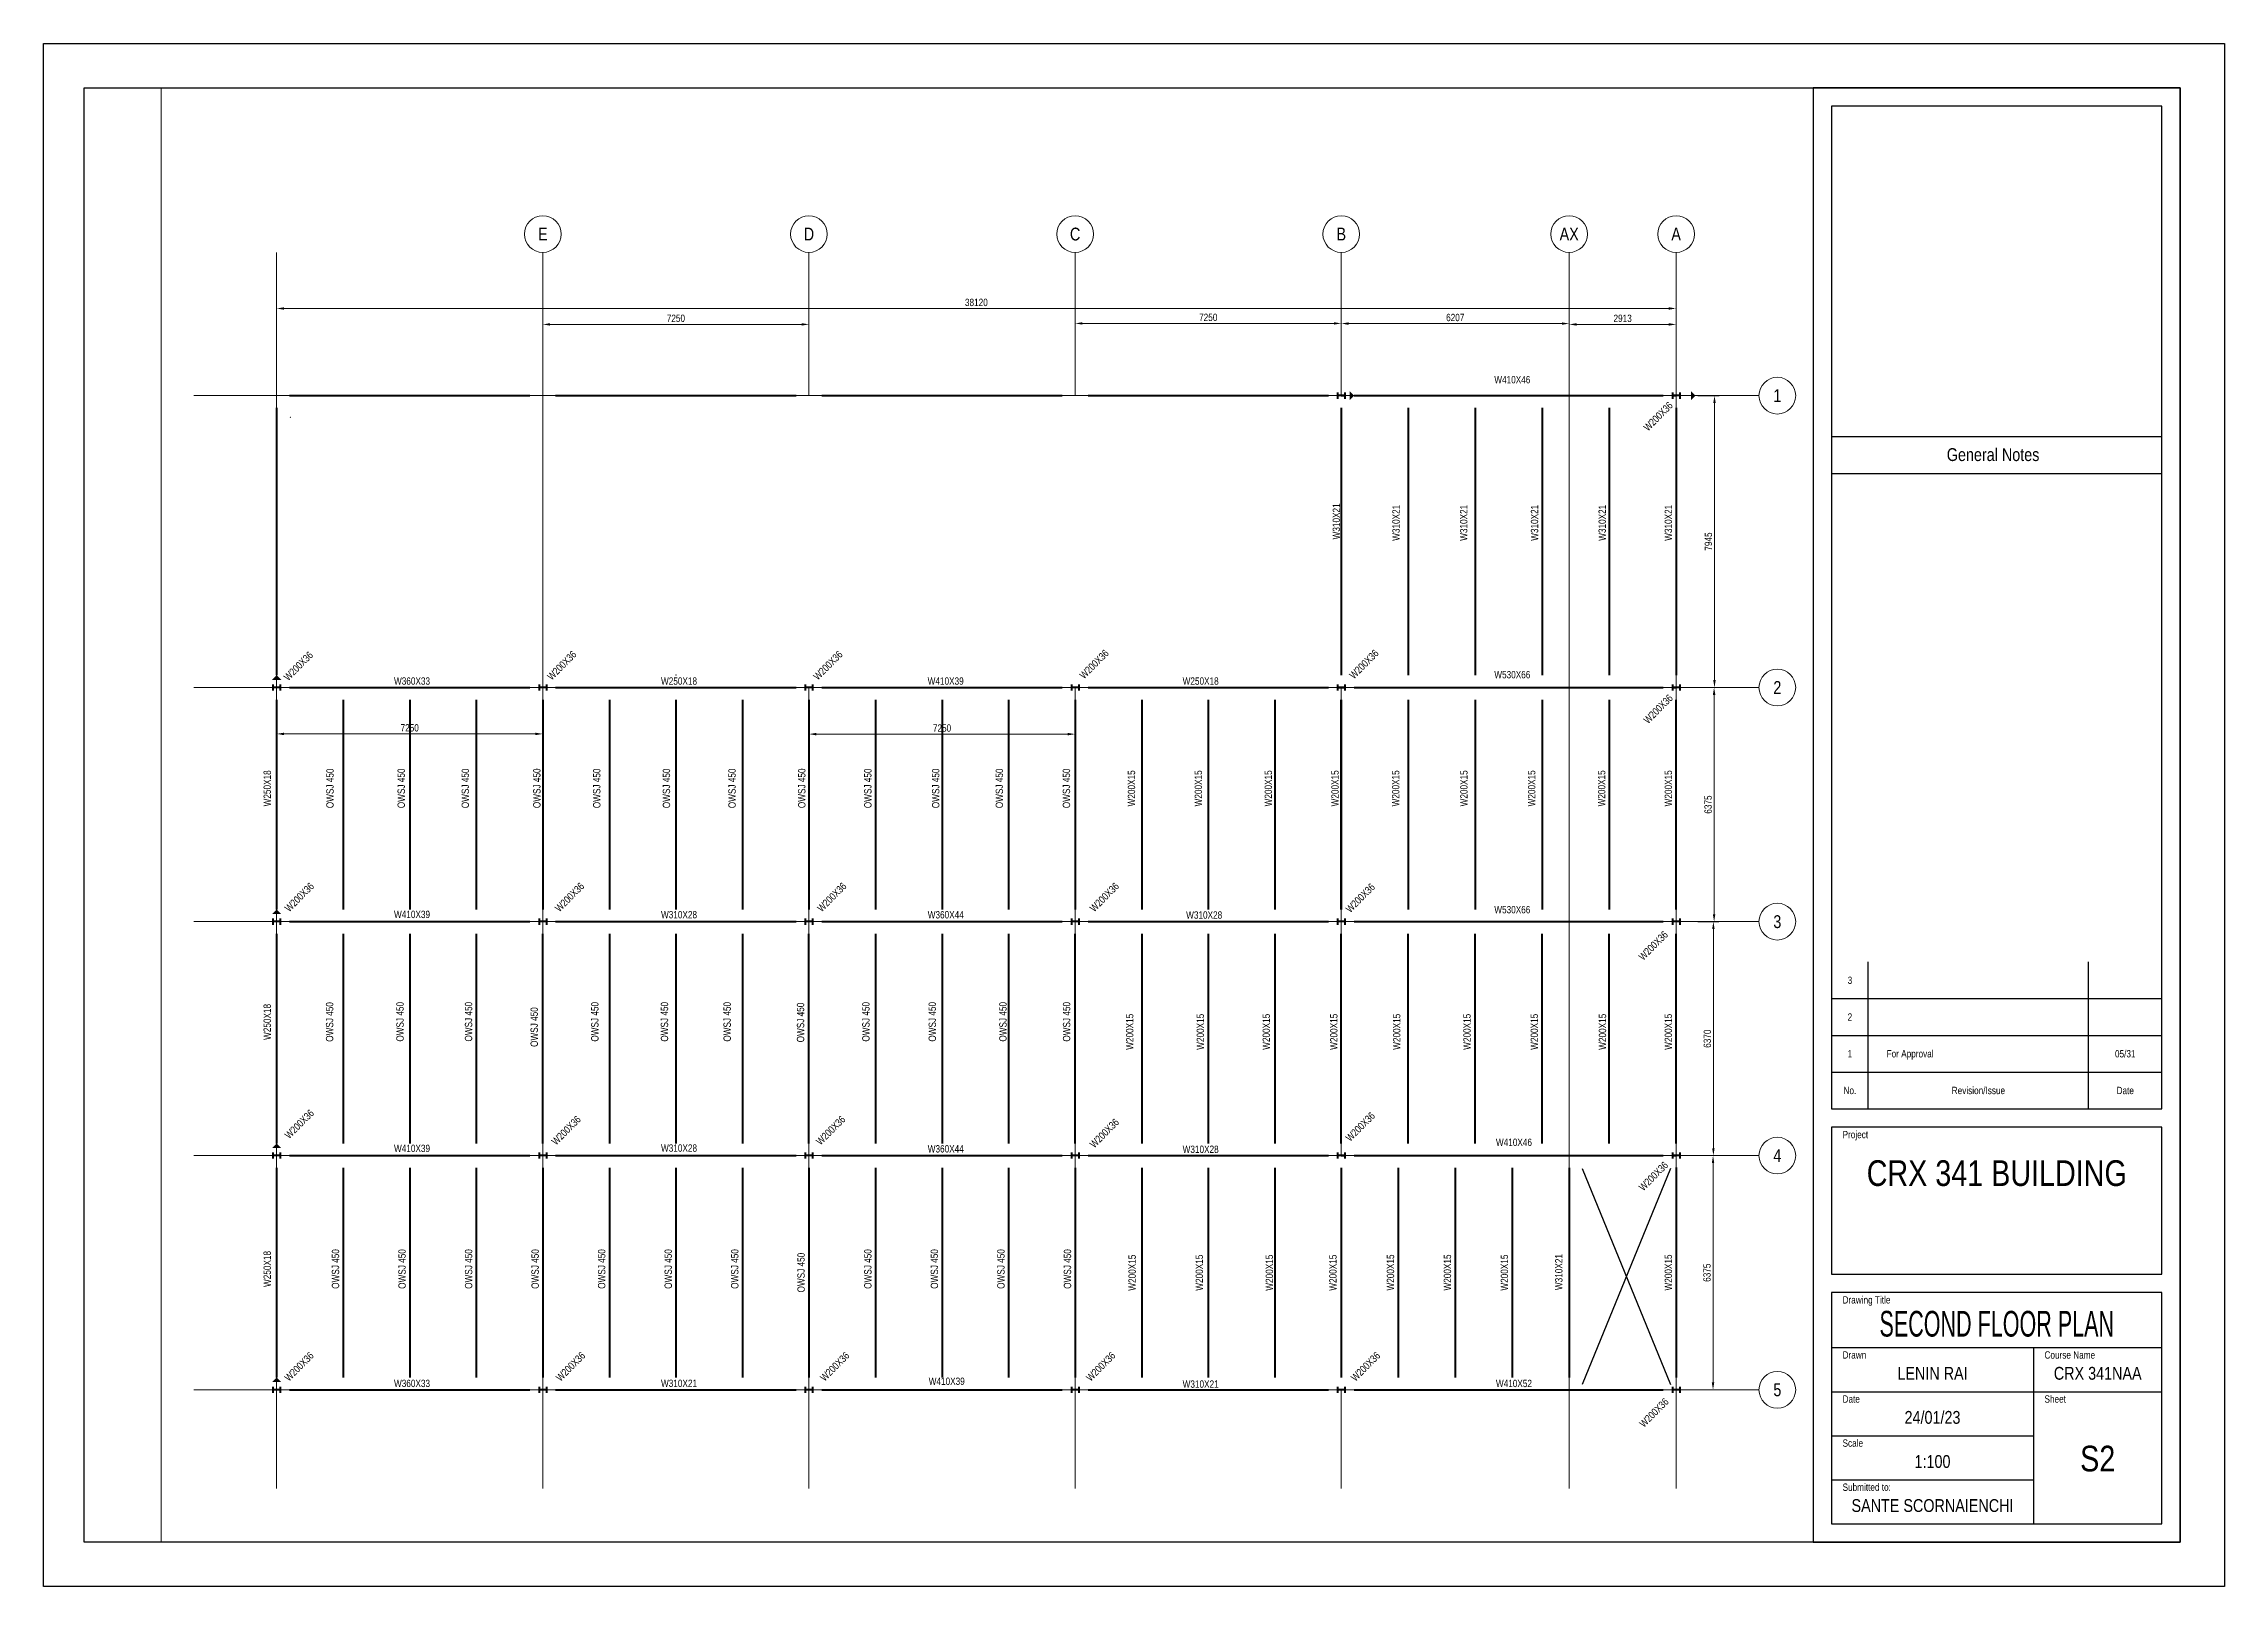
# Paper-space layout 'S2- SECOND FLOOR PLAN' of a CAD drawing. Header units: millimetres. Extents: x -1 to 593, y -1 to 419.
# The model-space entities are those that its viewports show. They can reach past a viewport. Long polylines and large blocks are cut down to what shows.
import ezdxf
from ezdxf.enums import TextEntityAlignment as Align

# ---------------------------------------------------------------- set-up
doc = ezdxf.new("R2010")
doc.units = ezdxf.units.MM
doc.header["$LTSCALE"] = 10
doc.header["$PDMODE"] = 3
doc.header["$PDSIZE"] = 25
doc.linetypes.add('Center', pattern=[2, 1.25, -0.25, 0.25, -0.25])
for name, color, linetype, lineweight in [('A-ANNOTATIONS', 1, 'Continuous', 9), ('A-DETL-MLIN', 3, 'Continuous', 25), ('G-ANNOTATIONS', 1, 'Continuous', 9), ('G-BORDER', 4, 'Continuous', 25), ('S-ANNOTATIONS', 1, 'Continuous', 9), ('S-BEAM-STEEL-PLAN', 4, 'Continuous', 50), ('S-COLUMN-STEEL-PLAN', 4, 'Continuous', 50), ('S-GRID', 6, 'Center', 9)]:
    doc.layers.add(name, color=color, linetype=linetype, lineweight=lineweight)
doc.styles.add('001 Title Text', font='arial.ttf', dxfattribs={"width": 0.8, "height": 3.5})
doc.styles.add('AnnoText', font='arial.ttf', dxfattribs={"width": 0.8, "height": 2})
doc.dimstyles.new('DIM ANNO-LR', dxfattribs={"dimscale": 100, "dimtxt": 2, "dimasz": 2, "dimexe": 1.25, "dimexo": 0.625, "dimtad": 1, "dimdec": 0, "dimzin": 9, "dimdsep": 46, "dimtxsty": 'AnnoText', "dimcen": 2.5, "dimclrd": 256, "dimclre": 256, "dimclrt": 256, "dimadec": 0, "dimazin": 0, "dimtfac": 1, "dimtdec": 0, "dimtix": 1, "dimtmove": 2, "dimatfit": 3, "dimfxl": 1, "dimlwd": -1, "dimlwe": -1, "dimarcsym": 0})

# ---------------------------------------------------------------- blocks, each defined once
blk = doc.blocks.new('A2 border and title block')
at = {"layer": 'Defpoints'}
blk.add_lwpolyline([(0, 420), (594, 420), (594, 0), (0, 0)], close=True, dxfattribs=at)
at = {"layer": 'G-BORDER'}
for p, q in [((497, 160), (497, 170)), ((487, 65), (490, 65)), ((542, 65), (542, 17))]:
    blk.add_line(p, q, dxfattribs=at)
for points in [[(11.01, 408), (582, 408), (582, 12), (11.01, 12)], [(482, 12), (582, 12), (582, 408), (482, 408)], [(487, 130), (577, 130), (577, 403), (487, 403)], [(487, 85), (577, 85), (577, 125), (487, 125)], [(487, 17), (577, 17), (577, 80), (487, 80)]]:
    blk.add_lwpolyline(points, close=True, dxfattribs=at)
for points in [[(487, 313), (577, 313)], [(487, 303), (577, 303)], [(497, 130), (497, 170)], [(557, 130), (557, 170)], [(487, 160), (577, 160)], [(487, 150), (577, 150)], [(487, 140), (577, 140)], [(487, 130), (577, 130)], [(487, 65), (577, 65)], [(487, 53), (577, 53)], [(487, 41), (542, 41)], [(487, 29), (542, 29)]]:
    blk.add_lwpolyline(points, dxfattribs=at)
at = {"layer": 'G-ANNOTATIONS', "width": 0.8}
for s, height, style, p in [('General Notes', 3.5, '001 Title Text', (531, 308.11)), ('3', 2, 'AnnoText', (492, 165)), ('2', 2, 'AnnoText', (492, 155)), ('1', 2, 'AnnoText', (492, 145)), ('No.', 2, 'AnnoText', (492, 135)), ('Revision/Issue', 2, 'AnnoText', (527, 135)), ('Date', 2, 'AnnoText', (567, 135))]:
    blk.add_text(s, height=height, dxfattribs=dict(at, style=style)).set_placement(p, align=Align.MIDDLE_CENTER)
at = {"layer": 'G-ANNOTATIONS', "style": 'AnnoText', "width": 0.8}
for s, p in [('Project ', (490, 123)), ('Drawing Title', (490, 78)), ('Drawn', (490, 63)), ('Course Name', (545, 63)), ('Date', (490, 51)), ('Sheet', (545, 51)), ('Scale', (490, 39)), ('Submitted to:', (490, 27))]:
    blk.add_text(s, height=2, dxfattribs=at).set_placement(p, align=Align.MIDDLE_LEFT)
for tag, p in [('REVISION3', (502, 165)), ('REVISION2', (502, 155)), ('REVISION1', (502, 145))]:
    blk.add_attdef(tag, text='', height=2, dxfattribs=at).set_placement(p, align=Align.MIDDLE_LEFT)
at = {"layer": 'G-ANNOTATIONS', "width": 0.8}
for tag, height, style, p in [('DATE3', 2, 'AnnoText', (567, 165)), ('DATE2', 2, 'AnnoText', (567, 155)), ('DATE1', 2, 'AnnoText', (567, 145)), ('DRAWINGTITLE', 7, '001 Title Text', (532, 71.5)), ('YOURNAME', 3.5, '001 Title Text', (514.5, 58)), ('COURSE_NO', 3.5, '001 Title Text', (559.5, 58)), ('DATE', 3.5, '001 Title Text', (514.5, 46)), ('SCALE', 3.5, '001 Title Text', (514.5, 34)), ('SHEET', 7, '001 Title Text', (559.5, 34.79)), ('SUBMITTED_TO', 3.5, '001 Title Text', (514.5, 22))]:
    blk.add_attdef(tag, text='', height=height, dxfattribs=dict(at, style=style)).set_placement(p, align=Align.MIDDLE_CENTER)
blk = doc.blocks.new('*U348')
at = {"layer": 'S-GRID', "linetype": 'Continuous'}
blk.add_circle((0, 5), 5, dxfattribs=at)
at = {"layer": 'S-GRID', "style": '001 Title Text', "width": 0.8}
blk.add_attdef('GRID', text='', height=3.5, dxfattribs=at).set_placement((0, 5), align=Align.MIDDLE_CENTER)
blk = doc.blocks.new('*D349')
at = {"layer": 'A-ANNOTATIONS', "transparency": 16777216}
for p, q in [((126063, 413393), (126063, 415828)), ((164183, 413393), (164183, 415828)), ((126263, 415703), (163983, 415703))]:
    blk.add_line(p, q, dxfattribs=at)
for points in [[(126263, 415737), (126263, 415670), (126063, 415703)], [(163983, 415737), (163983, 415670), (164183, 415703)]]:
    blk.add_solid(points, dxfattribs=at)
at = {"layer": 'Defpoints', "color": 0, "transparency": 16777216}
for p in [(164183, 415703), (126063, 413330), (164183, 413330)]:
    blk.add_point(p, dxfattribs=at)
at = {"layer": 'A-ANNOTATIONS', "transparency": 16777216, "insert": (145123, 415868), "char_height": 200, "attachment_point": 5, "style": 'AnnoText'}
blk.add_mtext('38120', dxfattribs=at)
blk = doc.blocks.new('*D350')
at = {"layer": 'A-ANNOTATIONS', "transparency": 16777216}
for p, q in [((164775, 413330), (165353, 413330)), ((165228, 413130), (165228, 405585)), ((164775, 405385), (165353, 405385))]:
    blk.add_line(p, q, dxfattribs=at)
for points in [[(165194, 413130), (165261, 413130), (165228, 413330)], [(165194, 405585), (165261, 405585), (165228, 405385)]]:
    blk.add_solid(points, dxfattribs=at)
at = {"layer": 'Defpoints', "color": 0, "transparency": 16777216}
for p in [(164712, 413330), (164712, 405385), (165228, 405385)]:
    blk.add_point(p, dxfattribs=at)
at = {"layer": 'A-ANNOTATIONS', "transparency": 16777216, "insert": (165063, 409358), "char_height": 200, "attachment_point": 5, "rotation": 90, "style": 'AnnoText'}
blk.add_mtext('7945', dxfattribs=at)
blk = doc.blocks.new('*D351')
at = {"layer": 'A-ANNOTATIONS', "transparency": 16777216}
for p, q in [((164775, 405385), (165342, 405385)), ((165217, 405185), (165217, 399210)), ((164775, 399010), (165342, 399010))]:
    blk.add_line(p, q, dxfattribs=at)
for points in [[(165184, 405185), (165251, 405185), (165217, 405385)], [(165184, 399210), (165251, 399210), (165217, 399010)]]:
    blk.add_solid(points, dxfattribs=at)
at = {"layer": 'Defpoints', "color": 0, "transparency": 16777216}
for p in [(164712, 405385), (164712, 399010), (165217, 399010)]:
    blk.add_point(p, dxfattribs=at)
at = {"layer": 'A-ANNOTATIONS', "transparency": 16777216, "insert": (165053, 402198), "char_height": 200, "attachment_point": 5, "rotation": 90, "style": 'AnnoText'}
blk.add_mtext('6375', dxfattribs=at)
blk = doc.blocks.new('*D352')
at = {"layer": 'A-ANNOTATIONS', "transparency": 16777216}
for p, q in [((164775, 399010), (165323, 399010)), ((165198, 398810), (165198, 392840)), ((164775, 392640), (165323, 392640))]:
    blk.add_line(p, q, dxfattribs=at)
for points in [[(165164, 398810), (165231, 398810), (165198, 399010)], [(165164, 392840), (165231, 392840), (165198, 392640)]]:
    blk.add_solid(points, dxfattribs=at)
at = {"layer": 'Defpoints', "color": 0, "transparency": 16777216}
for p in [(164712, 399010), (164712, 392640), (165198, 392640)]:
    blk.add_point(p, dxfattribs=at)
at = {"layer": 'A-ANNOTATIONS', "transparency": 16777216, "insert": (165033, 395825), "char_height": 200, "attachment_point": 5, "rotation": 90, "style": 'AnnoText'}
blk.add_mtext('6370', dxfattribs=at)
blk = doc.blocks.new('*D353')
at = {"layer": 'A-ANNOTATIONS', "transparency": 16777216}
for p, q in [((164775, 392640), (165313, 392640)), ((165188, 392440), (165188, 386465)), ((164775, 386265), (165313, 386265))]:
    blk.add_line(p, q, dxfattribs=at)
for points in [[(165155, 392440), (165221, 392440), (165188, 392640)], [(165155, 386465), (165221, 386465), (165188, 386265)]]:
    blk.add_solid(points, dxfattribs=at)
at = {"layer": 'Defpoints', "color": 0, "transparency": 16777216}
for p in [(164712, 392640), (164712, 386265), (165188, 386265)]:
    blk.add_point(p, dxfattribs=at)
at = {"layer": 'A-ANNOTATIONS', "transparency": 16777216, "insert": (165023, 389453), "char_height": 200, "attachment_point": 5, "rotation": 90, "style": 'AnnoText'}
blk.add_mtext('6375', dxfattribs=at)
blk = doc.blocks.new('*D354')
at = {"layer": 'A-ANNOTATIONS', "transparency": 16777216}
for p, q in [((147813, 415346), (147813, 415422)), ((148013, 415297), (154863, 415297)), ((155063, 415346), (155063, 415422))]:
    blk.add_line(p, q, dxfattribs=at)
for points in [[(148013, 415330), (148013, 415264), (147813, 415297)], [(154863, 415330), (154863, 415264), (155063, 415297)]]:
    blk.add_solid(points, dxfattribs=at)
at = {"layer": 'Defpoints', "color": 0, "transparency": 16777216}
for p in [(147813, 415284), (155063, 415297), (155063, 415284)]:
    blk.add_point(p, dxfattribs=at)
at = {"layer": 'A-ANNOTATIONS', "transparency": 16777216, "insert": (151438, 415461), "char_height": 200, "attachment_point": 5, "style": 'AnnoText'}
blk.add_mtext('7250', dxfattribs=at)
blk = doc.blocks.new('*D355')
at = {"layer": 'A-ANNOTATIONS', "transparency": 16777216}
for p, q in [((155063, 415234), (155063, 415168)), ((155263, 415293), (161070, 415293)), ((161270, 415234), (161270, 415168))]:
    blk.add_line(p, q, dxfattribs=at)
for points in [[(155263, 415326), (155263, 415259), (155063, 415293)], [(161070, 415326), (161070, 415259), (161270, 415293)]]:
    blk.add_solid(points, dxfattribs=at)
at = {"layer": 'Defpoints', "color": 0, "transparency": 16777216}
for p in [(155063, 415297), (161270, 415297), (161270, 415293)]:
    blk.add_point(p, dxfattribs=at)
at = {"layer": 'A-ANNOTATIONS', "transparency": 16777216, "insert": (158166, 415457), "char_height": 200, "attachment_point": 5, "style": 'AnnoText'}
blk.add_mtext('6207', dxfattribs=at)
blk = doc.blocks.new('*D356')
at = {"layer": 'A-ANNOTATIONS', "transparency": 16777216}
for p, q in [((161270, 415230), (161270, 415145)), ((161470, 415270), (163983, 415270)), ((164183, 415230), (164183, 415145))]:
    blk.add_line(p, q, dxfattribs=at)
for points in [[(161470, 415304), (161470, 415237), (161270, 415270)], [(163983, 415304), (163983, 415237), (164183, 415270)]]:
    blk.add_solid(points, dxfattribs=at)
at = {"layer": 'Defpoints', "color": 0, "transparency": 16777216}
for p in [(161270, 415293), (164183, 415293), (164183, 415270)]:
    blk.add_point(p, dxfattribs=at)
at = {"layer": 'A-ANNOTATIONS', "transparency": 16777216, "insert": (162726, 415435), "char_height": 200, "attachment_point": 5, "style": 'AnnoText'}
blk.add_mtext('2913', dxfattribs=at)
blk = doc.blocks.new('*D357')
at = {"layer": 'A-ANNOTATIONS', "transparency": 16777216}
for p, q in [((140563, 404178), (140563, 404241)), ((147613, 404116), (140763, 404116)), ((147813, 404178), (147813, 404241))]:
    blk.add_line(p, q, dxfattribs=at)
for points in [[(140763, 404149), (140763, 404082), (140563, 404116)], [(147613, 404149), (147613, 404082), (147813, 404116)]]:
    blk.add_solid(points, dxfattribs=at)
at = {"layer": 'Defpoints', "color": 0, "transparency": 16777216}
for p in [(140563, 404116), (140563, 404116), (147813, 404116)]:
    blk.add_point(p, dxfattribs=at)
at = {"layer": 'A-ANNOTATIONS', "transparency": 16777216, "insert": (144188, 404280), "char_height": 200, "attachment_point": 5, "style": 'AnnoText'}
blk.add_mtext('7250', dxfattribs=at)
blk = doc.blocks.new('*D358')
at = {"layer": 'A-ANNOTATIONS', "transparency": 16777216}
for p, q in [((133313, 404178), (133313, 415395)), ((140363, 415270), (133513, 415270)), ((140563, 415333), (140563, 415395))]:
    blk.add_line(p, q, dxfattribs=at)
for points in [[(133513, 415304), (133513, 415237), (133313, 415270)], [(140363, 415304), (140363, 415237), (140563, 415270)]]:
    blk.add_solid(points, dxfattribs=at)
at = {"layer": 'Defpoints', "color": 0, "transparency": 16777216}
for p in [(133313, 415270), (140563, 415270), (133313, 404116)]:
    blk.add_point(p, dxfattribs=at)
at = {"layer": 'A-ANNOTATIONS', "transparency": 16777216, "insert": (136938, 415435), "char_height": 200, "attachment_point": 5, "style": 'AnnoText'}
blk.add_mtext('7250', dxfattribs=at)
blk = doc.blocks.new('*D359')
at = {"layer": 'A-ANNOTATIONS', "transparency": 16777216}
for p, q in [((126063, 415181), (126063, 403997)), ((133113, 404122), (126263, 404122)), ((133313, 404161), (133313, 404247))]:
    blk.add_line(p, q, dxfattribs=at)
for points in [[(126263, 404155), (126263, 404088), (126063, 404122)], [(133113, 404155), (133113, 404088), (133313, 404122)]]:
    blk.add_solid(points, dxfattribs=at)
at = {"layer": 'Defpoints', "color": 0, "transparency": 16777216}
for p in [(126063, 415244), (126063, 404122), (133313, 404098)]:
    blk.add_point(p, dxfattribs=at)
at = {"layer": 'A-ANNOTATIONS', "transparency": 16777216, "insert": (129688, 404286), "char_height": 200, "attachment_point": 5, "style": 'AnnoText'}
blk.add_mtext('7250', dxfattribs=at)
blk = doc.blocks.new('*U360')
at = {"layer": 'S-GRID', "linetype": 'Continuous'}
blk.add_circle((5, 0), 5, dxfattribs=at)
at = {"layer": 'S-GRID', "style": '001 Title Text', "width": 0.8}
blk.add_attdef('GRID', text='', height=3.5, dxfattribs=at).set_placement((5, 0), align=Align.MIDDLE_CENTER)
blk = doc.blocks.new('LR_COL')
at = {"layer": 'S-COLUMN-STEEL-PLAN', "lineweight": 70}
for p, q in [((-1.005, 0.825), (-1.005, -0.825)), ((1.005, 0), (-1.005, 0)), ((1.005, 0.825), (1.005, -0.825))]:
    blk.add_line(p, q, dxfattribs=at)

msp = doc.modelspace()

# ---------------------------------------------------------------- hatches: boundary and pattern name
at = {"layer": 'S-BEAM-STEEL-PLAN', "lineweight": 70}
for points in [[(155288.3, 413455.4), (155288.3, 413205.4), (155413.3, 413330.4)], [(164587.3, 413455.4), (164587.3, 413205.4), (164712.3, 413330.4)], [(125937.8, 405593.4), (126187.8, 405593.4), (126062.8, 405718.4)], [(125937.8, 399217.9), (126187.8, 399217.9), (126062.8, 399342.9)], [(125937.8, 392847.9), (126187.8, 392847.9), (126062.8, 392972.9)], [(125937.8, 386473.4), (126187.8, 386473.4), (126062.8, 386598.4)]]:
    msp.add_hatch(color=256, dxfattribs=at).paths.add_polyline_path(points, flags=0)

# ---------------------------------------------------------------- linework, layer by layer
at = {"layer": 'A-DETL-MLIN'}
for p, q in [((164033.3, 392286.4), (161620.1, 386411.4)), ((161620.1, 392286.4), (164033.3, 386411.4))]:
    msp.add_line(p, q, dxfattribs=at)
at = {"layer": 'S-COLUMN-STEEL-PLAN'}
for p, q in [((126062.8, 412997.9), (126062.8, 405718.4)), ((126413.3, 413330.4), (132962.3, 413330.4)), ((133663.3, 413330.4), (140212.3, 413330.4)), ((140913.3, 413330.4), (147462.3, 413330.4)), ((148163.3, 413330.4), (154712.3, 413330.4)), ((155062.8, 413330.4), (155163.3, 413330.4)), ((155062.8, 412997.9), (155062.8, 405718.4)), ((155415.3, 413330.4), (163832.3, 413330.4)), ((156886.8, 412997.9), (156886.8, 405718.4)), ((158710.8, 412997.9), (158710.8, 405718.4)), ((160534.8, 412997.9), (160534.8, 405718.4)), ((162358.8, 412997.9), (162358.8, 405718.4)), ((164082.3, 413330.4), (164182.8, 413330.4)), ((164182.8, 412997.9), (164182.8, 405717.9)), ((136937.8, 405727.1), (136937.8, 405718.4)), ((126413.3, 405385.4), (132962.3, 405385.4)), ((133663.3, 405385.4), (140212.3, 405385.4)), ((140913.3, 405385.4), (147462.3, 405385.4)), ((148163.3, 405385.4), (154712.3, 405385.4)), ((154962.3, 405385.4), (155163.3, 405385.4)), ((155415.3, 405385.4), (163832.3, 405385.4)), ((164082.3, 405385.4), (164182.8, 405385.4)), ((126062.8, 405052.9), (126062.8, 399342.9)), ((127875.3, 405052.9), (127875.3, 399342.9)), ((129687.8, 405052.9), (129687.8, 399342.9)), ((131500.3, 405052.9), (131500.3, 399342.9)), ((133312.8, 405052.9), (133312.8, 399342.9)), ((135125.3, 405052.9), (135125.3, 399342.9)), ((136937.8, 405052.9), (136937.8, 399342.9)), ((138750.3, 405052.9), (138750.3, 399342.9)), ((140562.8, 405052.9), (140562.8, 399342.9)), ((142375.3, 405052.9), (142375.3, 399342.9)), ((144187.8, 405052.9), (144187.8, 399342.9)), ((146000.3, 405052.9), (146000.3, 399342.9)), ((147812.8, 405052.9), (147812.8, 399342.9)), ((149625.3, 405052.9), (149625.3, 399342.9)), ((151437.8, 405052.9), (151437.8, 399342.9)), ((153250.3, 405052.9), (153250.3, 399342.9)), ((155062.8, 399342.9), (155062.8, 405052.9)), ((155062.8, 405052.9), (155062.8, 399342.9)), ((156886.8, 405052.9), (156886.8, 399342.9)), ((158710.8, 405052.9), (158710.8, 399342.9)), ((160534.8, 405052.9), (160534.8, 399342.9)), ((162358.8, 405052.9), (162358.8, 399342.9)), ((164182.8, 399342.9), (164182.8, 405052.9)), ((126062.8, 398677.9), (126062.8, 392972.9)), ((126413.3, 399010.4), (132962.3, 399010.4)), ((127875.3, 398677.9), (127875.3, 392972.9)), ((129687.8, 398677.9), (129687.8, 392972.9)), ((131500.3, 398677.9), (131500.3, 392972.9)), ((133312.8, 392972.9), (133312.8, 398677.9)), ((133663.3, 399010.4), (140212.3, 399010.4)), ((135125.3, 398677.9), (135125.3, 392972.9)), ((136937.8, 398677.9), (136937.8, 392972.9)), ((138750.3, 398677.9), (138750.3, 392972.9)), ((140562.8, 392972.9), (140562.8, 398677.9)), ((140913.3, 399010.4), (147462.3, 399010.4)), ((142375.3, 398677.9), (142375.3, 392972.9)), ((144187.8, 398677.9), (144187.8, 392972.9)), ((146000.3, 398677.9), (146000.3, 392972.9)), ((147812.8, 392972.9), (147812.8, 398677.9)), ((148163.3, 399010.4), (154712.3, 399010.4)), ((149625.3, 399012.9), (149625.3, 399010.4)), ((149625.3, 398677.9), (149625.3, 392972.9)), ((151437.8, 399012.9), (151437.8, 399010.4)), ((151437.8, 398677.9), (151437.8, 392972.9)), ((153250.3, 399012.9), (153250.3, 399010.4)), ((153250.3, 398677.9), (153250.3, 392972.9)), ((155062.8, 392972.9), (155062.8, 398677.9)), ((155415.3, 399010.4), (163832.3, 399010.4)), ((156886.8, 392972.9), (156886.8, 398677.9)), ((158710.8, 392972.9), (158710.8, 398677.9)), ((160534.8, 392972.9), (160534.8, 398677.9)), ((162358.8, 392972.9), (162358.8, 398677.9)), ((164182.8, 392972.9), (164182.8, 398677.9)), ((126413.3, 392640.4), (132962.3, 392640.4)), ((133663.3, 392640.4), (140212.3, 392640.4)), ((140913.3, 392640.4), (147462.3, 392640.4)), ((148163.3, 392640.4), (154712.3, 392640.4)), ((155062.8, 392640.4), (155163.3, 392640.4)), ((155413.3, 392640.4), (163832.3, 392640.4)), ((164082.3, 392640.4), (164182.8, 392640.4)), ((126062.8, 392307.9), (126062.8, 386598.4)), ((127875.3, 392307.9), (127875.3, 386598.4)), ((129687.8, 392307.9), (129687.8, 386598.4)), ((131500.3, 392307.9), (131500.3, 386598.4)), ((133312.8, 392307.9), (133312.8, 386598.4)), ((135125.3, 392307.9), (135125.3, 386598.4)), ((136937.8, 392307.9), (136937.8, 386598.4)), ((138750.3, 392307.9), (138750.3, 386598.4)), ((140562.8, 392307.9), (140562.8, 386598.4)), ((142375.3, 392307.9), (142375.3, 386598.4)), ((144187.8, 392307.9), (144187.8, 386598.4)), ((146000.3, 392307.9), (146000.3, 386598.4)), ((147812.8, 392307.9), (147812.8, 386598.4)), ((149625.3, 392307.9), (149625.3, 386598.4)), ((151437.8, 392307.9), (151437.8, 386598.4)), ((153250.3, 392307.9), (153250.3, 386598.4)), ((155062.8, 392307.9), (155062.8, 386598.4)), ((156614.5, 392308.9), (156614.5, 386599.4)), ((158166.2, 392309.8), (158166.2, 386600.3)), ((159717.9, 392310.8), (159717.9, 386601.3)), ((161269.6, 392307.9), (161269.6, 386597.9)), ((164182.8, 392313.5), (164182.8, 386604)), ((126413.3, 386265.4), (132962.3, 386265.4)), ((133663.3, 386265.4), (140212.3, 386265.4)), ((140913.3, 386265.4), (147462.3, 386265.4)), ((148163.3, 386265.4), (154712.3, 386265.4)), ((155413.3, 386265.4), (163832.3, 386265.4))]:
    msp.add_line(p, q, dxfattribs=at)
at = {"layer": 'S-GRID'}
for p, q in [((126062.8, 383575.4), (126062.8, 417229.7)), ((133312.8, 413330.4), (133312.8, 417229.7)), ((140562.8, 413330.4), (140562.8, 417229.7)), ((147812.8, 413330.4), (147812.8, 417229.7)), ((155062.8, 413330.4), (155062.8, 417229.7)), ((161269.6, 386265.4), (161269.6, 417229.7)), ((164182.8, 386265.4), (164182.8, 417229.7)), ((123805.3, 413330.4), (164182.8, 413330.4)), ((155062.8, 405718.4), (155062.8, 412997.9)), ((155413.3, 413330.4), (163832.3, 413330.4)), ((164082.3, 413330.4), (166439.3, 413330.4)), ((164182.8, 405717.9), (164182.8, 412997.9)), ((123805.3, 405385.4), (164182.8, 405385.4)), ((133312.8, 383575.4), (133312.8, 405385.4)), ((140562.8, 383575.4), (140562.8, 405385.4)), ((147812.8, 383575.4), (147812.8, 405385.4)), ((155062.8, 392640.4), (155062.8, 405385.4)), ((155415.3, 405385.4), (163832.3, 405385.4)), ((164043.4, 405385.4), (166439.3, 405385.4)), ((164182.8, 405385.4), (164182.8, 405524.9)), ((164182.8, 399342.9), (164182.8, 405052.9)), ((123805.3, 399010.4), (166439.3, 399010.4)), ((164182.8, 383575.4), (164182.8, 399010.4)), ((123805.3, 392640.4), (165197.5, 392640.4)), ((155413.3, 392640.4), (160919.1, 392640.4)), ((161269.6, 392640.4), (166439.3, 392640.4)), ((133312.8, 386598.4), (133312.8, 392307.9)), ((140562.8, 386598.4), (140562.8, 392307.9)), ((147812.8, 386598.4), (147812.8, 392307.9)), ((155062.8, 386598.4), (155062.8, 392307.9)), ((161269.6, 386597.9), (161269.6, 392307.9)), ((123805.3, 386265.4), (164182.8, 386265.4)), ((155062.8, 383575.4), (155062.8, 386265.4)), ((155415.3, 386265.4), (160919.1, 386265.4)), ((161269.6, 383575.4), (161269.6, 386265.4)), ((161269.6, 386265.4), (166439.3, 386265.4))]:
    msp.add_line(p, q, dxfattribs=at)

# ---------------------------------------------------------------- block references
at = {"layer": 'S-GRID', "xscale": 100, "yscale": 100, "zscale": 100}
for name, p, values in [('*U348', (133312.8, 417229.7), {'GRID': 'E'}), ('*U348', (140562.8, 417229.7), {'GRID': 'D'}), ('*U348', (147812.8, 417229.7), {'GRID': 'C'}), ('*U348', (155062.8, 417229.7), {'GRID': 'B'}), ('*U348', (161269.6, 417229.7), {'GRID': 'AX'}), ('*U348', (164182.8, 417229.7), {'GRID': 'A'}), ('*U360', (166439.3, 413330.4), {'GRID': '1'}), ('*U360', (166439.3, 405385.4), {'GRID': '2'}), ('*U360', (166439.3, 399010.4), {'GRID': '3'}), ('*U360', (166439.3, 392640.4), {'GRID': '4'}), ('*U360', (166439.3, 386265.4), {'GRID': '5'})]:
    msp.add_blockref(name, p, dxfattribs=at).add_auto_attribs(values)
for p in [(155062.8, 413330.4), (164182.8, 413330.4), (126062.8, 405385.4), (133312.8, 405385.4), (140562.8, 405385.4), (147812.8, 405385.4), (155062.8, 405385.4), (164182.8, 405385.4), (126062.8, 399010.4), (133312.8, 399010.4), (140562.8, 399010.4), (147812.8, 399010.4), (155062.8, 399010.4), (164182.8, 399010.4), (126062.8, 392640.4), (133312.8, 392640.4), (140562.8, 392640.4), (147812.8, 392640.4), (155062.8, 392640.4), (164182.8, 392640.4), (126062.8, 386265.4), (133312.8, 386265.4), (140562.8, 386265.4), (147812.8, 386265.4), (155062.8, 386265.4), (164182.8, 386265.4)]:
    msp.add_blockref('LR_COL', p, dxfattribs=at)
at = {"layer": 'S-GRID'}
msp.add_blockref('*U348', (126440.2, 412735.9), dxfattribs=at).add_auto_attribs({'GRID': 'F'})

# ---------------------------------------------------------------- texts
at = {"layer": 'S-ANNOTATIONS', "char_height": 200, "width": 2156.4, "attachment_point": 2, "line_spacing_factor": 0.938532, "style": 'AnnoText'}
for s, insert in [('W410X46', (159721, 413865.8)), ('W530X66', (159721, 405834.8)), ('W360X33', (129751.1, 405660.5)), ('W250X18', (137023.4, 405660.5)), ('W410X39', (144286.3, 405660.5)), ('W250X18', (151231.8, 405660.5)), ('W410X39', (129751.1, 399307.9)), ('W310X28', (137023.4, 399300.9)), ('W360X44', (144288.7, 399297.5)), ('W310X28', (151327.4, 399291.1)), ('W530X66', (159721, 399437.1)), ('W410X39', (129751.1, 392937.7)), ('W310X28', (137023.4, 392946.3)), ('W360X44', (144288.7, 392925.6)), ('W310X28', (151231.8, 392913.5)), ('W410X46', (159765.1, 393102.7)), ('W360X33', (129751.1, 386539.6)), ('W310X21', (137023.4, 386542.4)), ('W410X39', (144315.6, 386598.4)), ('W310X21', (151231.8, 386520.9)), ('W410X52', (159765.1, 386538.2))]:
    msp.add_mtext(s, dxfattribs=dict(at, insert=insert))
at = {"layer": 'S-ANNOTATIONS', "char_height": 200, "width": 2156.4, "line_spacing_factor": 0.938532, "style": 'AnnoText'}
for s, insert, attachment_point, rotation in [('\\fArial|b0|i0|c0|p34|;W200X36', (163275.5, 412490.5), 1, 45), ('\\fArial|b0|i0|c0|p34|;W310X21', (154827.2, 409907.4), 2, 90), ('\\fArial|b0|i0|c0|p34|;W310X21', (156452.8, 409869), 2, 90), ('\\fArial|b0|i0|c0|p34|;W310X21', (158295.7, 409869), 2, 90), ('\\fArial|b0|i0|c0|p34|;W310X21', (160225.5, 409869), 2, 90), ('\\fArial|b0|i0|c0|p34|;W310X21', (162068.3, 409869), 2, 90), ('\\fArial|b0|i0|c0|p34|;W310X21', (163870, 409869), 2, 90), ('\\fArial|b0|i0|c0|p34|;W200X36', (126238, 405692.6), 1, 45), ('\\fArial|b0|i0|c0|p34|;W200X36', (133413.3, 405710.9), 1, 45), ('\\fArial|b0|i0|c0|p34|;W200X36', (140663.3, 405710.9), 1, 45), ('\\fArial|b0|i0|c0|p34|;W200X36', (147913.3, 405744.1), 1, 45), ('\\fArial|b0|i0|c0|p34|;W200X36', (155262.8, 405744.1), 1, 45), ('\\fArial|b0|i0|c0|p34|;W200X36', (163276.2, 404524), 1, 45), ('W250X18', (125706.2, 402638.9), 2, 90), ('OWSJ 450', (127416, 402638.9), 2, 90), ('OWSJ 450', (129355.9, 402638.9), 2, 90), ('OWSJ 450', (131101.4, 402638.9), 2, 90), ('OWSJ 450', (133050.9, 402641.1), 2, 90), ('OWSJ 450', (134682.8, 402638.9), 2, 90), ('OWSJ 450', (136580.7, 402638.9), 2, 90), ('OWSJ 450', (138367.5, 402638.9), 2, 90), ('OWSJ 450', (140266.9, 402641.1), 2, 90), ('OWSJ 450', (142066.4, 402638.9), 2, 90), ('OWSJ 450', (143914.8, 402638.9), 2, 90), ('OWSJ 450', (145648.1, 402638.9), 2, 90), ('OWSJ 450', (147475.5, 402638.9), 2, 90), ('\\fArial|b0|i0|c0|p34|;W200X15', (149247.2, 402638.9), 2, 90), ('\\fArial|b0|i0|c0|p34|;W200X15', (151068.8, 402638.9), 2, 90), ('\\fArial|b0|i0|c0|p34|;W200X15', (152973.6, 402638.9), 2, 90), ('\\fArial|b0|i0|c0|p34|;W200X15', (154791.5, 402638.9), 2, 90), ('\\fArial|b0|i0|c0|p34|;W200X15', (156443.8, 402638.9), 2, 90), ('\\fArial|b0|i0|c0|p34|;W200X15', (158301.5, 402638.9), 2, 90), ('\\fArial|b0|i0|c0|p34|;W200X15', (160147.1, 402638.9), 2, 90), ('\\fArial|b0|i0|c0|p34|;W200X15', (162053.1, 402638.9), 2, 90), ('\\fArial|b0|i0|c0|p34|;W200X15', (163870, 402638.9), 2, 90), ('\\fArial|b0|i0|c0|p34|;W200X36', (126264.9, 399401.5), 1, 45), ('\\fArial|b0|i0|c0|p34|;W200X36', (133625.1, 399401.5), 1, 45), ('\\fArial|b0|i0|c0|p34|;W200X36', (140768.3, 399401.5), 1, 45), ('\\fArial|b0|i0|c0|p34|;W200X36', (148190.4, 399401.5), 1, 45), ('\\fArial|b0|i0|c0|p34|;W200X36', (155163.3, 399379.6), 1, 45), ('\\fArial|b0|i0|c0|p34|;W200X36', (163142.6, 398081.6), 1, 45), ('OWSJ 450', (127405.2, 396279.9), 2, 90), ('OWSJ 450', (129324.1, 396284), 2, 90), ('OWSJ 450', (131189.9, 396286.1), 2, 90), ('OWSJ 450', (134630.3, 396284), 2, 90), ('OWSJ 450', (136527.3, 396284), 2, 90), ('OWSJ 450', (138234.5, 396284), 2, 90), ('OWSJ 450', (140233.1, 396264.5), 2, 90), ('OWSJ 450', (142013.1, 396284), 2, 90), ('OWSJ 450', (143821.2, 396284), 2, 90), ('OWSJ 450', (145745.6, 396284), 2, 90), ('OWSJ 450', (147479.7, 396284), 2, 90), ('W250X18', (125706.2, 396279.9), 2, 90), ('OWSJ 450', (132978.7, 396140.1), 2, 90), ('\\fArial|b0|i0|c0|p34|;W200X15', (149198.8, 396011.4), 2, 90), ('\\fArial|b0|i0|c0|p34|;W200X15', (151122.9, 396011.4), 2, 90), ('\\fArial|b0|i0|c0|p34|;W200X15', (152918.7, 396011.4), 2, 90), ('\\fArial|b0|i0|c0|p34|;W200X15', (154758.1, 396011.4), 2, 90), ('\\fArial|b0|i0|c0|p34|;W200X15', (156471.4, 396011.4), 2, 90), ('\\fArial|b0|i0|c0|p34|;W200X15', (158386.1, 396011.4), 2, 90), ('\\fArial|b0|i0|c0|p34|;W200X15', (160219.7, 396011.4), 2, 90), ('\\fArial|b0|i0|c0|p34|;W200X15', (162076.1, 396011.4), 2, 90), ('\\fArial|b0|i0|c0|p34|;W200X15', (163870, 396011.4), 2, 90), ('\\fArial|b0|i0|c0|p34|;W200X36', (126264.9, 393223.2), 1, 45), ('\\fArial|b0|i0|c0|p34|;W200X36', (155163.3, 393149.6), 1, 45), ('\\fArial|b0|i0|c0|p34|;W200X36', (133532.1, 393052.8), 1, 45), ('\\fArial|b0|i0|c0|p34|;W200X36', (140737.3, 393052.8), 1, 45), ('\\fArial|b0|i0|c0|p34|;W200X36', (148190.4, 392975.4), 1, 45), ('\\fArial|b0|i0|c0|p34|;W200X36', (163147.6, 391805.3), 1, 45), ('W250X18', (125706.2, 389554.5), 2, 90), ('OWSJ 450', (127566.5, 389554.5), 2, 90), ('OWSJ 450', (129379, 389554.2), 2, 90), ('OWSJ 450', (131191.5, 389554.2), 2, 90), ('OWSJ 450', (133004, 389554.2), 2, 90), ('OWSJ 450', (134816.5, 389554.2), 2, 90), ('OWSJ 450', (136629, 389554.5), 2, 90), ('OWSJ 450', (138441.5, 389554.5), 2, 90), ('OWSJ 450', (140247.5, 389455.6), 2, 90), ('OWSJ 450', (142066.5, 389554.5), 2, 90), ('OWSJ 450', (143879, 389554.5), 2, 90), ('OWSJ 450', (145691.5, 389554.5), 2, 90), ('OWSJ 450', (147504, 389554.5), 2, 90), ('\\fArial|b0|i0|c0|p34|;W200X15', (149265.3, 389453.2), 2, 90), ('\\fArial|b0|i0|c0|p34|;W200X15', (151094, 389453.2), 2, 90), ('\\fArial|b0|i0|c0|p34|;W200X15', (153002.2, 389453.2), 2, 90), ('\\fArial|b0|i0|c0|p34|;W200X15', (154733.9, 389453.2), 2, 90), ('\\fArial|b0|i0|c0|p34|;W200X15', (156301.7, 389458.8), 2, 90), ('\\fArial|b0|i0|c0|p34|;W200X15', (157853.4, 389458.8), 2, 90), ('\\fArial|b0|i0|c0|p34|;W200X15', (159405.1, 389456), 2, 90), ('\\fArial|b0|i0|c0|p34|;W310X21', (160886.9, 389470.4), 2, 90), ('\\fArial|b0|i0|c0|p34|;W200X15', (163870, 389458.8), 2, 90), ('\\fArial|b0|i0|c0|p34|;W200X36', (126257.7, 386621.8), 1, 45), ('\\fArial|b0|i0|c0|p34|;W200X36', (133652.4, 386621.8), 1, 45), ('\\fArial|b0|i0|c0|p34|;W200X36', (140848, 386621.8), 1, 45), ('\\fArial|b0|i0|c0|p34|;W200X36', (148092.9, 386621.8), 1, 45), ('\\fArial|b0|i0|c0|p34|;W200X36', (155306.4, 386621.8), 1, 45), ('\\fArial|b0|i0|c0|p34|;W200X36', (163163.1, 385366.8), 1, 45)]:
    msp.add_mtext(s, dxfattribs=dict(at, insert=insert, attachment_point=attachment_point, rotation=rotation))

# ---------------------------------------------------------------- dimensions: what is measured, and where the dimension line sits
at = {"layer": 'A-ANNOTATIONS'}
for base, p1, p2, picture, middle in [((164182.8, 415703.4), (126062.8, 413330.4), (164182.8, 413330.4), '*D349', (145122.8, 415868.1)), ((126062.8, 404121.6), (133312.8, 404098.5), (126062.8, 415243.8), '*D359', (129687.8, 404286.2)), ((133312.8, 415270.5), (140562.8, 415270.5), (133312.8, 404115.8), '*D358', (136937.8, 415435.1)), ((155062.8, 415296.9), (147812.8, 415284), (155062.8, 415284), '*D354', (151437.8, 415461.5)), ((161269.6, 415292.7), (155062.8, 415296.9), (161269.6, 415296.9), '*D355', (158166.2, 415457.3)), ((164182.8, 415270.5), (161269.6, 415292.7), (164182.8, 415292.7), '*D356', (162726.2, 415435.2)), ((140562.8, 404115.8), (147812.8, 404115.8), (140562.8, 404115.8), '*D357', (144187.8, 404280.4))]:
    dim = msp.add_linear_dim(base=base, p1=p1, p2=p2, dimstyle='DIM ANNO-LR', dxfattribs=at)
    dim.commit()
    dim.dimension.update_dxf_attribs({"geometry": picture, "text_midpoint": middle})
for base, p1, p2, picture, middle in [((165227.7, 405385.4), (164712.3, 413330.4), (164712.3, 405385.4), '*D350', (165063.1, 409357.9)), ((165217.5, 399010.4), (164712.3, 405385.4), (164712.3, 399010.4), '*D351', (165052.8, 402197.9)), ((165197.5, 392640.4), (164712.3, 399010.4), (164712.3, 392640.4), '*D352', (165032.8, 395825.4))]:
    dim = msp.add_linear_dim(base=base, p1=p1, p2=p2, angle=90, dimstyle='DIM ANNO-LR', dxfattribs=at)
    dim.commit()
    dim.dimension.update_dxf_attribs({"geometry": picture, "text_midpoint": middle})
dim = msp.add_aligned_dim(p1=(164712.3, 392640.4), p2=(164712.3, 386265.4), distance=475.9, dimstyle='DIM ANNO-LR', dxfattribs=at)
dim.commit()
dim.dimension.update_dxf_attribs({"geometry": '*D353', "text_midpoint": (165023.5, 389452.9)})

psp = doc.layouts.new('S2- SECOND FLOOR PLAN')

# ---------------------------------------------------------------- block references
ref = psp.add_blockref('A2 border and title block', (-0.79, -0.79))
ref.add_attrib('SHEET', 'S2', dxfattribs={"layer": 'G-ANNOTATIONS', "height": 7, "style": '001 Title Text', "width": 0.8}).set_placement((558.71, 34), align=Align.MIDDLE_CENTER)
ref.add_attrib('DRAWINGTITLE', 'SECOND FLOOR PLAN', dxfattribs={"layer": 'G-ANNOTATIONS', "height": 7, "style": '001 Title Text', "width": 0.6}).set_placement((531.21, 70.71), align=Align.MIDDLE_CENTER)
ref.add_attrib('SCALE', '1:100', dxfattribs={"layer": 'G-ANNOTATIONS', "height": 3.5, "style": '001 Title Text', "width": 0.8}).set_placement((513.71, 33.21), align=Align.MIDDLE_CENTER)
ref.add_attrib('COURSE_NO', 'CRX 341NAA', dxfattribs={"layer": 'G-ANNOTATIONS', "height": 3.5, "style": '001 Title Text', "width": 0.8}).set_placement((558.71, 57.21), align=Align.MIDDLE_CENTER)
ref.add_attrib('YOURNAME', 'LENIN RAI', dxfattribs={"layer": 'G-ANNOTATIONS', "height": 3.5, "style": '001 Title Text', "width": 0.8}).set_placement((513.71, 57.21), align=Align.MIDDLE_CENTER)
ref.add_attrib('DATE', '24/01/23', dxfattribs={"layer": 'G-ANNOTATIONS', "height": 3.5, "style": '001 Title Text', "width": 0.8}).set_placement((513.71, 45.21), align=Align.MIDDLE_CENTER)
ref.add_attrib('SUBMITTED_TO', 'SANTE SCORNAIENCHI', dxfattribs={"layer": 'G-ANNOTATIONS', "height": 3.5, "style": '001 Title Text', "width": 0.8}).set_placement((513.71, 21.21), align=Align.MIDDLE_CENTER)
ref.add_attrib('PROJECTNAME', 'CRX 341 BUILDING', dxfattribs={"layer": 'G-ANNOTATIONS', "height": 7, "style": '001 Title Text', "width": 0.8}).set_placement((531.21, 111.71), align=Align.MIDDLE_CENTER)
ref.add_attrib('REVISION1', 'For Approval', dxfattribs={"layer": 'G-ANNOTATIONS', "height": 2, "style": 'AnnoText', "width": 0.8}).set_placement((501.21, 144.21), align=Align.MIDDLE_LEFT)
ref.add_attrib('DATE1', '05/31', dxfattribs={"layer": 'G-ANNOTATIONS', "height": 2, "style": 'AnnoText', "width": 0.8}).set_placement((566.21, 144.21), align=Align.MIDDLE_CENTER)

# ---------------------------------------------------------------- viewports
at = {"layer": '0'}
psp.add_viewport(center=(256.21, 209.21), size=(450, 396), view_center_point=(145416.09, 401914.13), view_height=39600, dxfattribs=at)

doc.saveas('drawing.dxf')
